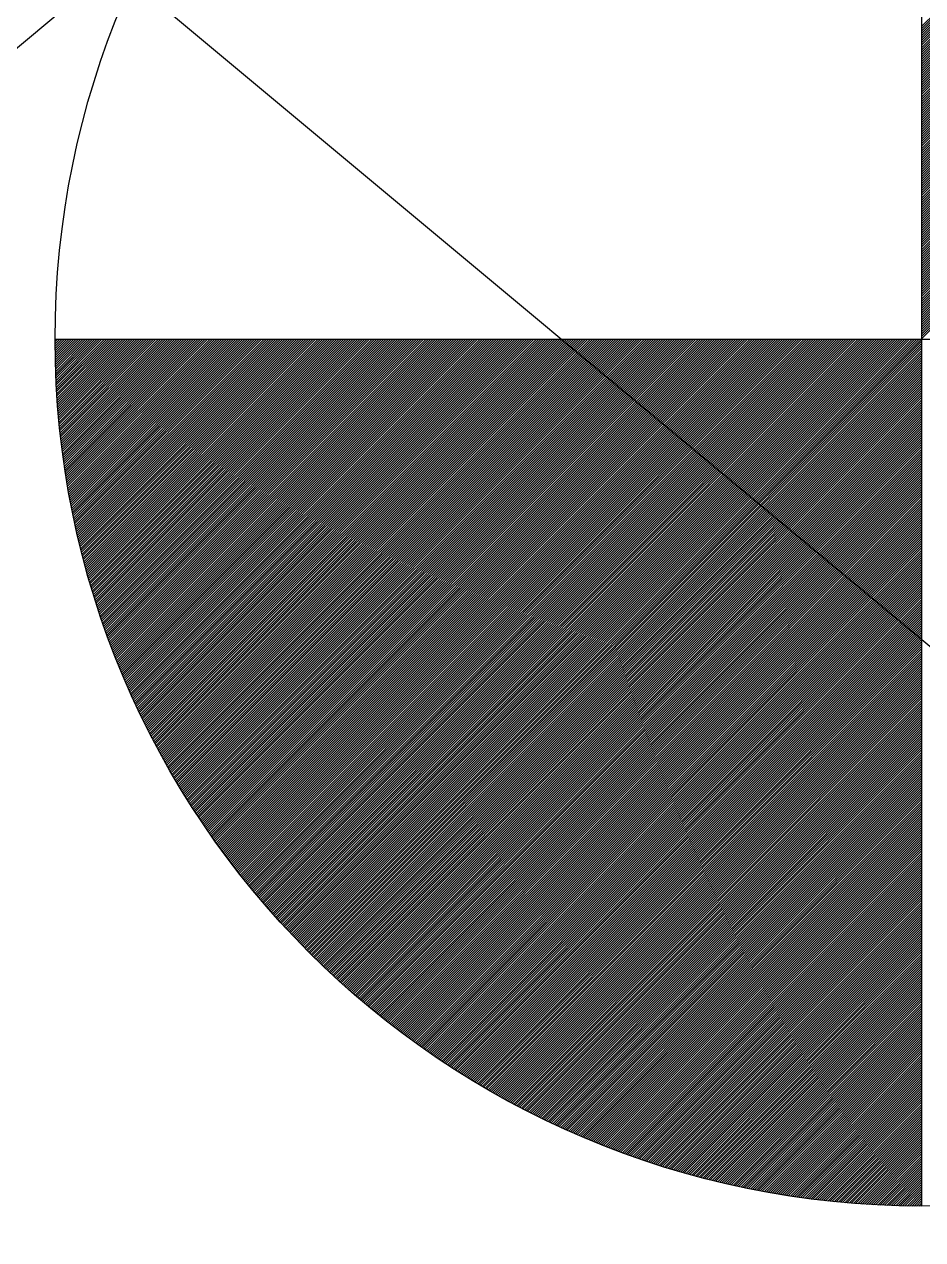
# Model space of a CAD drawing. Extents: x -22909.9 to -22897.8, y -4.7 to 4.1.
# Drawn here: x -22904.9031 to -22904.8557, y 0.5975 to 0.6615 of the extents above; entities that cross this region are included whole.
import ezdxf

# ---------------------------------------------------------------- set-up
doc = ezdxf.new("R2010")
doc.units = 0
doc.header["$LTSCALE"] = 0.5
doc.header["$MEASUREMENT"] = 0
doc.linetypes.add('DASHDOT', pattern=[1, 0.5, -0.25, 0, -0.25])
doc.layers.add('COW', color=2, linetype='CONTINUOUS')
doc.layers.add('DIB-018', color=6, linetype='CONTINUOUS')

msp = doc.modelspace()

# ---------------------------------------------------------------- linework, layer by layer
at = {"layer": 'COW', "color": 2}
for p, q in [((-22904.85578, 0.69057), (-22904.85578, 0.599226)), ((-22904.85578, 0.661369), (-22904.832788, 0.684361)), ((-22904.85578, 0.661245), (-22904.83271, 0.684315)), ((-22904.85578, 0.661121), (-22904.832632, 0.684269)), ((-22904.85578, 0.660997), (-22904.832554, 0.684223)), ((-22904.85578, 0.660874), (-22904.832476, 0.684177)), ((-22904.85578, 0.66075), (-22904.832399, 0.684131)), ((-22904.85578, 0.660626), (-22904.832321, 0.684085)), ((-22904.85578, 0.660503), (-22904.832244, 0.684038)), ((-22904.85578, 0.660379), (-22904.832167, 0.683992)), ((-22904.85578, 0.660255), (-22904.83209, 0.683945)), ((-22904.85578, 0.660131), (-22904.832013, 0.683898)), ((-22904.85578, 0.660008), (-22904.831936, 0.683852)), ((-22904.85578, 0.659884), (-22904.831859, 0.683804)), ((-22904.85578, 0.65976), (-22904.831783, 0.683757)), ((-22904.85578, 0.659636), (-22904.831706, 0.68371)), ((-22904.85578, 0.659513), (-22904.83163, 0.683663)), ((-22904.85578, 0.659389), (-22904.831554, 0.683615)), ((-22904.85578, 0.659265), (-22904.831478, 0.683567)), ((-22904.85578, 0.659141), (-22904.831402, 0.683519)), ((-22904.85578, 0.659018), (-22904.831326, 0.683472)), ((-22904.85578, 0.658894), (-22904.83125, 0.683423)), ((-22904.85578, 0.65877), (-22904.831175, 0.683375)), ((-22904.85578, 0.658646), (-22904.831099, 0.683327)), ((-22904.85578, 0.658523), (-22904.831024, 0.683278)), ((-22904.85578, 0.658399), (-22904.830949, 0.68323)), ((-22904.85578, 0.658275), (-22904.830874, 0.683181)), ((-22904.85578, 0.658151), (-22904.830799, 0.683132)), ((-22904.85578, 0.658028), (-22904.830724, 0.683083)), ((-22904.85578, 0.657904), (-22904.83065, 0.683034)), ((-22904.85578, 0.65778), (-22904.830575, 0.682985)), ((-22904.85578, 0.657656), (-22904.830501, 0.682936)), ((-22904.85578, 0.657533), (-22904.830426, 0.682886)), ((-22904.85578, 0.657409), (-22904.830352, 0.682837)), ((-22904.85578, 0.657285), (-22904.830278, 0.682787)), ((-22904.85578, 0.657161), (-22904.830204, 0.682737)), ((-22904.85578, 0.657038), (-22904.83013, 0.682687)), ((-22904.85578, 0.656914), (-22904.830057, 0.682637)), ((-22904.85578, 0.65679), (-22904.829983, 0.682587)), ((-22904.85578, 0.656666), (-22904.82991, 0.682536)), ((-22904.85578, 0.656543), (-22904.829837, 0.682486)), ((-22904.85578, 0.656419), (-22904.829763, 0.682435)), ((-22904.85578, 0.656295), (-22904.82969, 0.682385)), ((-22904.85578, 0.656171), (-22904.829618, 0.682334)), ((-22904.85578, 0.656048), (-22904.829545, 0.682283)), ((-22904.85578, 0.655924), (-22904.829472, 0.682232)), ((-22904.85578, 0.6558), (-22904.8294, 0.682181)), ((-22904.85578, 0.655677), (-22904.829327, 0.682129)), ((-22904.85578, 0.655553), (-22904.829255, 0.682078)), ((-22904.85578, 0.655429), (-22904.829183, 0.682026)), ((-22904.85578, 0.655305), (-22904.829111, 0.681975)), ((-22904.85578, 0.655182), (-22904.829039, 0.681923)), ((-22904.85578, 0.655058), (-22904.828967, 0.681871)), ((-22904.85578, 0.654934), (-22904.828895, 0.681819)), ((-22904.85578, 0.65481), (-22904.828824, 0.681766)), ((-22904.85578, 0.654687), (-22904.828752, 0.681714)), ((-22904.85578, 0.654563), (-22904.828681, 0.681662)), ((-22904.85578, 0.654439), (-22904.82861, 0.681609)), ((-22904.85578, 0.654315), (-22904.828539, 0.681556)), ((-22904.85578, 0.654192), (-22904.828468, 0.681504)), ((-22904.85578, 0.654068), (-22904.828397, 0.681451)), ((-22904.85578, 0.653944), (-22904.828326, 0.681398)), ((-22904.85578, 0.65382), (-22904.828256, 0.681344)), ((-22904.85578, 0.653697), (-22904.828185, 0.681291)), ((-22904.85578, 0.653573), (-22904.828115, 0.681238)), ((-22904.85578, 0.653449), (-22904.828045, 0.681184)), ((-22904.85578, 0.653325), (-22904.827975, 0.68113)), ((-22904.85578, 0.653202), (-22904.827905, 0.681077)), ((-22904.85578, 0.653078), (-22904.827835, 0.681023)), ((-22904.85578, 0.652954), (-22904.827765, 0.680969)), ((-22904.85578, 0.65283), (-22904.827696, 0.680915)), ((-22904.85578, 0.652707), (-22904.827626, 0.68086)), ((-22904.85578, 0.652583), (-22904.827557, 0.680806)), ((-22904.85578, 0.652459), (-22904.827488, 0.680751)), ((-22904.85578, 0.652335), (-22904.827419, 0.680697)), ((-22904.85578, 0.652212), (-22904.82735, 0.680642)), ((-22904.85578, 0.652088), (-22904.827281, 0.680587)), ((-22904.85578, 0.651964), (-22904.827212, 0.680532)), ((-22904.85578, 0.65184), (-22904.827143, 0.680477)), ((-22904.85578, 0.651717), (-22904.827075, 0.680422)), ((-22904.85578, 0.651593), (-22904.827007, 0.680366)), ((-22904.85578, 0.651469), (-22904.826938, 0.680311)), ((-22904.85578, 0.651345), (-22904.82687, 0.680255)), ((-22904.85578, 0.651222), (-22904.826802, 0.6802)), ((-22904.85578, 0.651098), (-22904.826734, 0.680144)), ((-22904.85578, 0.650974), (-22904.826666, 0.680088)), ((-22904.85578, 0.650851), (-22904.826599, 0.680032)), ((-22904.85578, 0.650727), (-22904.826531, 0.679975)), ((-22904.85578, 0.650603), (-22904.826464, 0.679919)), ((-22904.85578, 0.650479), (-22904.826397, 0.679863)), ((-22904.85578, 0.650356), (-22904.826329, 0.679806)), ((-22904.85578, 0.650232), (-22904.826262, 0.679749)), ((-22904.85578, 0.650108), (-22904.826195, 0.679693)), ((-22904.85578, 0.649984), (-22904.826129, 0.679636)), ((-22904.85578, 0.649861), (-22904.826062, 0.679579)), ((-22904.85578, 0.649737), (-22904.825995, 0.679522)), ((-22904.85578, 0.649613), (-22904.825929, 0.679464)), ((-22904.85578, 0.649489), (-22904.825862, 0.679407)), ((-22904.85578, 0.649366), (-22904.825796, 0.679349)), ((-22904.85578, 0.649242), (-22904.82573, 0.679292)), ((-22904.85578, 0.649118), (-22904.825664, 0.679234)), ((-22904.85578, 0.648994), (-22904.825598, 0.679176)), ((-22904.85578, 0.648871), (-22904.825533, 0.679118)), ((-22904.85578, 0.648747), (-22904.825467, 0.67906)), ((-22904.85578, 0.648623), (-22904.825401, 0.679002)), ((-22904.85578, 0.648499), (-22904.825336, 0.678943)), ((-22904.85578, 0.648376), (-22904.825271, 0.678885)), ((-22904.85578, 0.648252), (-22904.825206, 0.678826)), ((-22904.85578, 0.648128), (-22904.825141, 0.678768)), ((-22904.85578, 0.648004), (-22904.825076, 0.678709)), ((-22904.85578, 0.647881), (-22904.825011, 0.67865)), ((-22904.85578, 0.647757), (-22904.824946, 0.678591)), ((-22904.85578, 0.647633), (-22904.824882, 0.678531)), ((-22904.85578, 0.647509), (-22904.824817, 0.678472)), ((-22904.85578, 0.647386), (-22904.824753, 0.678413)), ((-22904.85578, 0.647262), (-22904.824689, 0.678353)), ((-22904.85578, 0.647138), (-22904.824625, 0.678294)), ((-22904.85578, 0.647014), (-22904.824561, 0.678234)), ((-22904.85578, 0.646891), (-22904.824497, 0.678174)), ((-22904.85578, 0.646767), (-22904.824433, 0.678114)), ((-22904.85578, 0.646643), (-22904.824369, 0.678054)), ((-22904.85578, 0.646519), (-22904.824306, 0.677993)), ((-22904.85578, 0.646396), (-22904.824243, 0.677933)), ((-22904.85578, 0.646272), (-22904.824179, 0.677873)), ((-22904.85578, 0.646148), (-22904.824116, 0.677812)), ((-22904.85578, 0.646025), (-22904.824053, 0.677751)), ((-22904.85578, 0.645901), (-22904.82399, 0.67769)), ((-22904.85578, 0.645777), (-22904.823928, 0.677629)), ((-22904.85578, 0.645653), (-22904.823865, 0.677568)), ((-22904.85578, 0.64553), (-22904.823802, 0.677507)), ((-22904.85578, 0.645406), (-22904.82374, 0.677446)), ((-22904.85578, 0.645282), (-22904.823678, 0.677384)), ((-22904.85578, 0.645158), (-22904.823615, 0.677323)), ((-22904.85578, 0.645035), (-22904.823553, 0.677261)), ((-22904.85578, 0.644911), (-22904.823491, 0.677199)), ((-22904.901452, 0.644898), (-22904.810108, 0.644898)), ((-22904.901452, 0.644777), (-22904.901331, 0.644898)), ((-22904.901451, 0.644653), (-22904.901207, 0.644898)), ((-22904.901451, 0.64453), (-22904.901083, 0.644898)), ((-22904.901449, 0.644408), (-22904.90096, 0.644898)), ((-22904.901448, 0.644286), (-22904.900836, 0.644898)), ((-22904.901446, 0.644164), (-22904.900712, 0.644898)), ((-22904.901444, 0.644042), (-22904.900588, 0.644898)), ((-22904.901442, 0.643921), (-22904.900465, 0.644898)), ((-22904.901439, 0.6438), (-22904.900341, 0.644898)), ((-22904.901436, 0.643679), (-22904.900217, 0.644898)), ((-22904.901432, 0.643559), (-22904.900093, 0.644898)), ((-22904.901429, 0.643439), (-22904.89997, 0.644898)), ((-22904.901425, 0.643319), (-22904.899846, 0.644898)), ((-22904.90142, 0.643199), (-22904.899722, 0.644898)), ((-22904.901416, 0.64308), (-22904.899598, 0.644898)), ((-22904.901411, 0.642961), (-22904.899475, 0.644898)), ((-22904.901406, 0.642843), (-22904.899351, 0.644898)), ((-22904.9014, 0.642724), (-22904.899227, 0.644898)), ((-22904.901395, 0.642607), (-22904.899103, 0.644898)), ((-22904.901388, 0.642489), (-22904.89898, 0.644898)), ((-22904.901382, 0.642371), (-22904.898856, 0.644898)), ((-22904.901375, 0.642254), (-22904.898732, 0.644898)), ((-22904.901369, 0.642138), (-22904.898608, 0.644898)), ((-22904.901361, 0.642021), (-22904.898485, 0.644898)), ((-22904.901354, 0.641905), (-22904.898361, 0.644898)), ((-22904.901346, 0.641789), (-22904.898237, 0.644898)), ((-22904.901338, 0.641673), (-22904.898113, 0.644898)), ((-22904.90133, 0.641558), (-22904.89799, 0.644898)), ((-22904.901321, 0.641442), (-22904.897866, 0.644898)), ((-22904.901312, 0.641328), (-22904.897742, 0.644898)), ((-22904.901303, 0.641213), (-22904.897618, 0.644898)), ((-22904.901294, 0.641099), (-22904.897495, 0.644898)), ((-22904.901284, 0.640985), (-22904.897371, 0.644898)), ((-22904.901274, 0.640871), (-22904.897247, 0.644898)), ((-22904.901264, 0.640757), (-22904.897124, 0.644898)), ((-22904.901254, 0.640644), (-22904.897, 0.644898)), ((-22904.901243, 0.640531), (-22904.896876, 0.644898)), ((-22904.901232, 0.640418), (-22904.896752, 0.644898)), ((-22904.901221, 0.640306), (-22904.896629, 0.644898)), ((-22904.901209, 0.640193), (-22904.896505, 0.644898)), ((-22904.901197, 0.640081), (-22904.896381, 0.644898)), ((-22904.901185, 0.63997), (-22904.896257, 0.644898)), ((-22904.901173, 0.639858), (-22904.896134, 0.644898)), ((-22904.901161, 0.639747), (-22904.89601, 0.644898)), ((-22904.901148, 0.639636), (-22904.895886, 0.644898)), ((-22904.901135, 0.639525), (-22904.895762, 0.644898)), ((-22904.901122, 0.639415), (-22904.895639, 0.644898)), ((-22904.901108, 0.639304), (-22904.895515, 0.644898)), ((-22904.901095, 0.639194), (-22904.895391, 0.644898)), ((-22904.901081, 0.639084), (-22904.895267, 0.644898)), ((-22904.901066, 0.638975), (-22904.895144, 0.644898)), ((-22904.901052, 0.638866), (-22904.89502, 0.644898)), ((-22904.901037, 0.638756), (-22904.894896, 0.644898)), ((-22904.901022, 0.638648), (-22904.894772, 0.644898)), ((-22904.901007, 0.638539), (-22904.894649, 0.644898)), ((-22904.900992, 0.638431), (-22904.894525, 0.644898)), ((-22904.900976, 0.638323), (-22904.894401, 0.644898)), ((-22904.90096, 0.638215), (-22904.894277, 0.644898)), ((-22904.900944, 0.638107), (-22904.894154, 0.644898)), ((-22904.900928, 0.637999), (-22904.89403, 0.644898)), ((-22904.900912, 0.637892), (-22904.893906, 0.644898)), ((-22904.900895, 0.637785), (-22904.893782, 0.644898)), ((-22904.900878, 0.637678), (-22904.893659, 0.644898)), ((-22904.900861, 0.637572), (-22904.893535, 0.644898)), ((-22904.900843, 0.637466), (-22904.893411, 0.644898)), ((-22904.900826, 0.637359), (-22904.893287, 0.644898)), ((-22904.900808, 0.637254), (-22904.893164, 0.644898)), ((-22904.90079, 0.637148), (-22904.89304, 0.644898)), ((-22904.900771, 0.637042), (-22904.892916, 0.644898)), ((-22904.900753, 0.636937), (-22904.892792, 0.644898)), ((-22904.900734, 0.636832), (-22904.892669, 0.644898)), ((-22904.900715, 0.636727), (-22904.892545, 0.644898)), ((-22904.900696, 0.636623), (-22904.892421, 0.644898)), ((-22904.900677, 0.636518), (-22904.892298, 0.644898)), ((-22904.900657, 0.636414), (-22904.892174, 0.644898)), ((-22904.900637, 0.63631), (-22904.89205, 0.644898)), ((-22904.900617, 0.636206), (-22904.891926, 0.644898)), ((-22904.900597, 0.636103), (-22904.891803, 0.644898)), ((-22904.900577, 0.636), (-22904.891679, 0.644898)), ((-22904.900556, 0.635896), (-22904.891555, 0.644898)), ((-22904.900535, 0.635793), (-22904.891431, 0.644898)), ((-22904.900514, 0.635691), (-22904.891308, 0.644898)), ((-22904.900493, 0.635588), (-22904.891184, 0.644898)), ((-22904.900472, 0.635486), (-22904.89106, 0.644898)), ((-22904.90045, 0.635384), (-22904.890936, 0.644898)), ((-22904.900428, 0.635282), (-22904.890813, 0.644898)), ((-22904.900406, 0.63518), (-22904.890689, 0.644898)), ((-22904.900384, 0.635079), (-22904.890565, 0.644898)), ((-22904.900362, 0.634977), (-22904.890441, 0.644898)), ((-22904.900339, 0.634876), (-22904.890318, 0.644898)), ((-22904.900316, 0.634775), (-22904.890194, 0.644898)), ((-22904.900293, 0.634675), (-22904.89007, 0.644898)), ((-22904.90027, 0.634574), (-22904.889946, 0.644898)), ((-22904.900247, 0.634474), (-22904.889823, 0.644898)), ((-22904.900223, 0.634374), (-22904.889699, 0.644898)), ((-22904.900199, 0.634274), (-22904.889575, 0.644898)), ((-22904.900175, 0.634174), (-22904.889451, 0.644898)), ((-22904.900151, 0.634074), (-22904.889328, 0.644898)), ((-22904.900127, 0.633975), (-22904.889204, 0.644898)), ((-22904.900102, 0.633876), (-22904.88908, 0.644898)), ((-22904.900077, 0.633777), (-22904.888956, 0.644898)), ((-22904.900052, 0.633678), (-22904.888833, 0.644898)), ((-22904.900027, 0.633579), (-22904.888709, 0.644898)), ((-22904.900002, 0.633481), (-22904.888585, 0.644898)), ((-22904.899977, 0.633383), (-22904.888461, 0.644898)), ((-22904.899951, 0.633284), (-22904.888338, 0.644898)), ((-22904.899925, 0.633187), (-22904.888214, 0.644898)), ((-22904.899899, 0.633089), (-22904.88809, 0.644898)), ((-22904.899873, 0.632991), (-22904.887966, 0.644898)), ((-22904.899846, 0.632894), (-22904.887843, 0.644898)), ((-22904.89982, 0.632797), (-22904.887719, 0.644898)), ((-22904.899793, 0.6327), (-22904.887595, 0.644898)), ((-22904.899766, 0.632603), (-22904.887471, 0.644898)), ((-22904.899739, 0.632506), (-22904.887348, 0.644898)), ((-22904.899712, 0.63241), (-22904.887224, 0.644898)), ((-22904.899684, 0.632314), (-22904.8871, 0.644898)), ((-22904.899657, 0.632218), (-22904.886977, 0.644898)), ((-22904.899629, 0.632122), (-22904.886853, 0.644898)), ((-22904.899601, 0.632026), (-22904.886729, 0.644898)), ((-22904.899573, 0.63193), (-22904.886605, 0.644898)), ((-22904.899544, 0.631835), (-22904.886482, 0.644898)), ((-22904.899516, 0.63174), (-22904.886358, 0.644898)), ((-22904.899487, 0.631645), (-22904.886234, 0.644898)), ((-22904.899458, 0.63155), (-22904.88611, 0.644898)), ((-22904.899429, 0.631455), (-22904.885987, 0.644898)), ((-22904.8994, 0.631361), (-22904.885863, 0.644898)), ((-22904.89937, 0.631266), (-22904.885739, 0.644898)), ((-22904.899341, 0.631172), (-22904.885615, 0.644898)), ((-22904.899311, 0.631078), (-22904.885492, 0.644898)), ((-22904.899281, 0.630984), (-22904.885368, 0.644898)), ((-22904.899251, 0.630891), (-22904.885244, 0.644898)), ((-22904.899221, 0.630797), (-22904.88512, 0.644898)), ((-22904.89919, 0.630704), (-22904.884997, 0.644898)), ((-22904.89916, 0.630611), (-22904.884873, 0.644898)), ((-22904.899129, 0.630518), (-22904.884749, 0.644898)), ((-22904.899098, 0.630425), (-22904.884625, 0.644898)), ((-22904.899067, 0.630332), (-22904.884502, 0.644898)), ((-22904.899036, 0.63024), (-22904.884378, 0.644898)), ((-22904.899005, 0.630147), (-22904.884254, 0.644898)), ((-22904.898973, 0.630055), (-22904.88413, 0.644898)), ((-22904.898941, 0.629963), (-22904.884007, 0.644898)), ((-22904.898909, 0.629871), (-22904.883883, 0.644898)), ((-22904.898877, 0.62978), (-22904.883759, 0.644898)), ((-22904.898845, 0.629688), (-22904.883635, 0.644898)), ((-22904.898813, 0.629597), (-22904.883512, 0.644898)), ((-22904.89878, 0.629505), (-22904.883388, 0.644898)), ((-22904.898747, 0.629414), (-22904.883264, 0.644898)), ((-22904.898715, 0.629323), (-22904.88314, 0.644898)), ((-22904.898682, 0.629233), (-22904.883017, 0.644898)), ((-22904.898648, 0.629142), (-22904.882893, 0.644898)), ((-22904.898615, 0.629052), (-22904.882769, 0.644898)), ((-22904.898582, 0.628962), (-22904.882645, 0.644898)), ((-22904.898548, 0.628871), (-22904.882522, 0.644898)), ((-22904.898514, 0.628782), (-22904.882398, 0.644898)), ((-22904.89848, 0.628692), (-22904.882274, 0.644898)), ((-22904.898446, 0.628602), (-22904.882151, 0.644898)), ((-22904.898412, 0.628513), (-22904.882027, 0.644898)), ((-22904.898377, 0.628423), (-22904.881903, 0.644898)), ((-22904.898343, 0.628334), (-22904.881779, 0.644898)), ((-22904.898308, 0.628245), (-22904.881656, 0.644898)), ((-22904.898273, 0.628156), (-22904.881532, 0.644898)), ((-22904.898238, 0.628068), (-22904.881408, 0.644898)), ((-22904.898203, 0.627979), (-22904.881284, 0.644898)), ((-22904.898168, 0.627891), (-22904.881161, 0.644898)), ((-22904.898132, 0.627802), (-22904.881037, 0.644898)), ((-22904.898096, 0.627714), (-22904.880913, 0.644898)), ((-22904.898061, 0.627626), (-22904.880789, 0.644898)), ((-22904.898025, 0.627539), (-22904.880666, 0.644898)), ((-22904.897988, 0.627451), (-22904.880542, 0.644898)), ((-22904.897952, 0.627364), (-22904.880418, 0.644898)), ((-22904.897916, 0.627276), (-22904.880294, 0.644898)), ((-22904.897879, 0.627189), (-22904.880171, 0.644898)), ((-22904.897842, 0.627102), (-22904.880047, 0.644898)), ((-22904.897806, 0.627015), (-22904.879923, 0.644898)), ((-22904.897769, 0.626928), (-22904.879799, 0.644898)), ((-22904.897731, 0.626842), (-22904.879676, 0.644898)), ((-22904.897694, 0.626755), (-22904.879552, 0.644898)), ((-22904.897657, 0.626669), (-22904.879428, 0.644898)), ((-22904.897619, 0.626583), (-22904.879304, 0.644898)), ((-22904.897581, 0.626497), (-22904.879181, 0.644898)), ((-22904.897543, 0.626411), (-22904.879057, 0.644898)), ((-22904.897505, 0.626325), (-22904.878933, 0.644898)), ((-22904.897467, 0.62624), (-22904.878809, 0.644898)), ((-22904.897429, 0.626154), (-22904.878686, 0.644898)), ((-22904.89739, 0.626069), (-22904.878562, 0.644898)), ((-22904.897352, 0.625984), (-22904.878438, 0.644898)), ((-22904.897313, 0.625899), (-22904.878314, 0.644898)), ((-22904.897274, 0.625814), (-22904.878191, 0.644898)), ((-22904.897235, 0.62573), (-22904.878067, 0.644898)), ((-22904.897196, 0.625645), (-22904.877943, 0.644898)), ((-22904.897157, 0.625561), (-22904.877819, 0.644898)), ((-22904.897117, 0.625476), (-22904.877696, 0.644898)), ((-22904.897077, 0.625392), (-22904.877572, 0.644898)), ((-22904.897038, 0.625308), (-22904.877448, 0.644898)), ((-22904.896998, 0.625224), (-22904.877325, 0.644898)), ((-22904.896958, 0.625141), (-22904.877201, 0.644898)), ((-22904.896917, 0.625057), (-22904.877077, 0.644898)), ((-22904.896877, 0.624974), (-22904.876953, 0.644898)), ((-22904.896837, 0.624891), (-22904.87683, 0.644898)), ((-22904.896796, 0.624807), (-22904.876706, 0.644898)), ((-22904.896755, 0.624724), (-22904.876582, 0.644898)), ((-22904.896714, 0.624642), (-22904.876458, 0.644898)), ((-22904.896673, 0.624559), (-22904.876335, 0.644898)), ((-22904.896632, 0.624476), (-22904.876211, 0.644898)), ((-22904.896591, 0.624394), (-22904.876087, 0.644898)), ((-22904.896549, 0.624312), (-22904.875963, 0.644898)), ((-22904.896508, 0.624229), (-22904.87584, 0.644898)), ((-22904.896466, 0.624147), (-22904.875716, 0.644898)), ((-22904.896424, 0.624065), (-22904.875592, 0.644898)), ((-22904.896382, 0.623984), (-22904.875468, 0.644898)), ((-22904.89634, 0.623902), (-22904.875345, 0.644898)), ((-22904.896298, 0.623821), (-22904.875221, 0.644898)), ((-22904.896255, 0.623739), (-22904.875097, 0.644898)), ((-22904.896213, 0.623658), (-22904.874973, 0.644898)), ((-22904.89617, 0.623577), (-22904.87485, 0.644898)), ((-22904.896127, 0.623496), (-22904.874726, 0.644898)), ((-22904.896084, 0.623415), (-22904.874602, 0.644898)), ((-22904.896041, 0.623335), (-22904.874478, 0.644898)), ((-22904.895998, 0.623254), (-22904.874355, 0.644898)), ((-22904.895955, 0.623174), (-22904.874231, 0.644898)), ((-22904.895911, 0.623094), (-22904.874107, 0.644898)), ((-22904.895868, 0.623013), (-22904.873983, 0.644898)), ((-22904.895824, 0.622933), (-22904.87386, 0.644898)), ((-22904.89578, 0.622854), (-22904.873736, 0.644898)), ((-22904.895736, 0.622774), (-22904.873612, 0.644898)), ((-22904.895692, 0.622694), (-22904.873488, 0.644898)), ((-22904.895647, 0.622615), (-22904.873365, 0.644898)), ((-22904.895603, 0.622536), (-22904.873241, 0.644898)), ((-22904.895558, 0.622456), (-22904.873117, 0.644898)), ((-22904.895514, 0.622377), (-22904.872993, 0.644898)), ((-22904.895469, 0.622298), (-22904.87287, 0.644898)), ((-22904.895424, 0.62222), (-22904.872746, 0.644898)), ((-22904.895379, 0.622141), (-22904.872622, 0.644898)), ((-22904.895334, 0.622062), (-22904.872499, 0.644898)), ((-22904.895288, 0.621984), (-22904.872375, 0.644898)), ((-22904.895243, 0.621906), (-22904.872251, 0.644898)), ((-22904.895197, 0.621828), (-22904.872127, 0.644898)), ((-22904.895151, 0.62175), (-22904.872004, 0.644898)), ((-22904.895106, 0.621672), (-22904.87188, 0.644898)), ((-22904.89506, 0.621594), (-22904.871756, 0.644898)), ((-22904.895013, 0.621517), (-22904.871632, 0.644898)), ((-22904.894967, 0.621439), (-22904.871509, 0.644898)), ((-22904.894921, 0.621362), (-22904.871385, 0.644898)), ((-22904.894874, 0.621285), (-22904.871261, 0.644898)), ((-22904.894828, 0.621207), (-22904.871137, 0.644898)), ((-22904.894781, 0.62113), (-22904.871014, 0.644898)), ((-22904.894734, 0.621054), (-22904.87089, 0.644898)), ((-22904.894687, 0.620977), (-22904.870766, 0.644898)), ((-22904.89464, 0.6209), (-22904.870642, 0.644898)), ((-22904.894592, 0.620824), (-22904.870519, 0.644898)), ((-22904.894545, 0.620748), (-22904.870395, 0.644898)), ((-22904.894497, 0.620671), (-22904.870271, 0.644898)), ((-22904.89445, 0.620595), (-22904.870147, 0.644898)), ((-22904.894402, 0.620519), (-22904.870024, 0.644898)), ((-22904.894354, 0.620444), (-22904.8699, 0.644898)), ((-22904.894306, 0.620368), (-22904.869776, 0.644898)), ((-22904.894258, 0.620292), (-22904.869652, 0.644898)), ((-22904.894209, 0.620217), (-22904.869529, 0.644898)), ((-22904.894161, 0.620142), (-22904.869405, 0.644898)), ((-22904.894112, 0.620067), (-22904.869281, 0.644898)), ((-22904.894063, 0.619992), (-22904.869157, 0.644898)), ((-22904.894015, 0.619917), (-22904.869034, 0.644898)), ((-22904.893966, 0.619842), (-22904.86891, 0.644898)), ((-22904.893917, 0.619767), (-22904.868786, 0.644898)), ((-22904.893867, 0.619693), (-22904.868662, 0.644898)), ((-22904.893818, 0.619618), (-22904.868539, 0.644898)), ((-22904.893769, 0.619544), (-22904.868415, 0.644898)), ((-22904.893719, 0.61947), (-22904.868291, 0.644898)), ((-22904.893669, 0.619396), (-22904.868167, 0.644898)), ((-22904.893619, 0.619322), (-22904.868044, 0.644898)), ((-22904.893569, 0.619248), (-22904.86792, 0.644898)), ((-22904.893519, 0.619175), (-22904.867796, 0.644898)), ((-22904.893469, 0.619101), (-22904.867673, 0.644898)), ((-22904.893419, 0.619028), (-22904.867549, 0.644898)), ((-22904.893368, 0.618954), (-22904.867425, 0.644898)), ((-22904.893318, 0.618881), (-22904.867301, 0.644898)), ((-22904.893267, 0.618808), (-22904.867178, 0.644898)), ((-22904.893216, 0.618735), (-22904.867054, 0.644898)), ((-22904.893165, 0.618662), (-22904.86693, 0.644898)), ((-22904.893114, 0.61859), (-22904.866806, 0.644898)), ((-22904.893063, 0.618517), (-22904.866683, 0.644898)), ((-22904.893012, 0.618445), (-22904.866559, 0.644898)), ((-22904.89296, 0.618373), (-22904.866435, 0.644898)), ((-22904.892909, 0.6183), (-22904.866311, 0.644898)), ((-22904.892857, 0.618228), (-22904.866188, 0.644898)), ((-22904.892805, 0.618157), (-22904.866064, 0.644898)), ((-22904.892753, 0.618085), (-22904.86594, 0.644898)), ((-22904.892701, 0.618013), (-22904.865816, 0.644898)), ((-22904.892649, 0.617942), (-22904.865693, 0.644898)), ((-22904.892596, 0.61787), (-22904.865569, 0.644898)), ((-22904.892544, 0.617799), (-22904.865445, 0.644898)), ((-22904.892491, 0.617728), (-22904.865321, 0.644898)), ((-22904.892439, 0.617657), (-22904.865198, 0.644898)), ((-22904.892386, 0.617586), (-22904.865074, 0.644898)), ((-22904.892333, 0.617515), (-22904.86495, 0.644898)), ((-22904.89228, 0.617444), (-22904.864826, 0.644898)), ((-22904.892227, 0.617374), (-22904.864703, 0.644898)), ((-22904.892173, 0.617303), (-22904.864579, 0.644898)), ((-22904.89212, 0.617233), (-22904.864455, 0.644898)), ((-22904.892066, 0.617163), (-22904.864331, 0.644898)), ((-22904.892013, 0.617093), (-22904.864208, 0.644898)), ((-22904.891959, 0.617023), (-22904.864084, 0.644898)), ((-22904.891905, 0.616953), (-22904.86396, 0.644898)), ((-22904.891851, 0.616883), (-22904.863836, 0.644898)), ((-22904.891797, 0.616813), (-22904.863713, 0.644898)), ((-22904.891743, 0.616744), (-22904.863589, 0.644898)), ((-22904.891688, 0.616675), (-22904.863465, 0.644898)), ((-22904.891634, 0.616605), (-22904.863341, 0.644898)), ((-22904.891579, 0.616536), (-22904.863218, 0.644898)), ((-22904.891524, 0.616467), (-22904.863094, 0.644898)), ((-22904.891469, 0.616398), (-22904.86297, 0.644898)), ((-22904.891414, 0.61633), (-22904.862847, 0.644898)), ((-22904.891359, 0.616261), (-22904.862723, 0.644898)), ((-22904.891304, 0.616193), (-22904.862599, 0.644898)), ((-22904.891249, 0.616124), (-22904.862475, 0.644898)), ((-22904.891193, 0.616056), (-22904.862352, 0.644898)), ((-22904.891138, 0.615988), (-22904.862228, 0.644898)), ((-22904.891082, 0.61592), (-22904.862104, 0.644898)), ((-22904.891026, 0.615852), (-22904.86198, 0.644898)), ((-22904.89097, 0.615784), (-22904.861857, 0.644898)), ((-22904.890914, 0.615716), (-22904.861733, 0.644898)), ((-22904.890858, 0.615649), (-22904.861609, 0.644898)), ((-22904.890801, 0.615582), (-22904.861485, 0.644898)), ((-22904.890745, 0.615514), (-22904.861362, 0.644898)), ((-22904.890688, 0.615447), (-22904.861238, 0.644898)), ((-22904.890632, 0.61538), (-22904.861114, 0.644898)), ((-22904.890575, 0.615313), (-22904.86099, 0.644898)), ((-22904.890518, 0.615246), (-22904.860867, 0.644898)), ((-22904.890461, 0.61518), (-22904.860743, 0.644898)), ((-22904.890404, 0.615113), (-22904.860619, 0.644898)), ((-22904.890347, 0.615046), (-22904.860495, 0.644898)), ((-22904.890289, 0.61498), (-22904.860372, 0.644898)), ((-22904.890232, 0.614914), (-22904.860248, 0.644898)), ((-22904.890174, 0.614848), (-22904.860124, 0.644898)), ((-22904.890116, 0.614782), (-22904.86, 0.644898)), ((-22904.890058, 0.614716), (-22904.859877, 0.644898)), ((-22904.89, 0.61465), (-22904.859753, 0.644898)), ((-22904.889942, 0.614585), (-22904.859629, 0.644898)), ((-22904.889884, 0.614519), (-22904.859505, 0.644898)), ((-22904.889826, 0.614454), (-22904.859382, 0.644898)), ((-22904.889767, 0.614388), (-22904.859258, 0.644898)), ((-22904.889709, 0.614323), (-22904.859134, 0.644898)), ((-22904.88965, 0.614258), (-22904.85901, 0.644898)), ((-22904.889591, 0.614193), (-22904.858887, 0.644898)), ((-22904.889532, 0.614129), (-22904.858763, 0.644898)), ((-22904.889473, 0.614064), (-22904.858639, 0.644898)), ((-22904.889414, 0.613999), (-22904.858515, 0.644898)), ((-22904.889354, 0.613935), (-22904.858392, 0.644898)), ((-22904.889295, 0.613871), (-22904.858268, 0.644898)), ((-22904.889236, 0.613806), (-22904.858144, 0.644898)), ((-22904.889176, 0.613742), (-22904.85802, 0.644898)), ((-22904.889116, 0.613678), (-22904.857897, 0.644898)), ((-22904.889056, 0.613615), (-22904.857773, 0.644898)), ((-22904.888996, 0.613551), (-22904.857649, 0.644898)), ((-22904.888936, 0.613487), (-22904.857526, 0.644898)), ((-22904.888876, 0.613424), (-22904.857402, 0.644898)), ((-22904.888815, 0.61336), (-22904.857278, 0.644898)), ((-22904.888755, 0.613297), (-22904.857154, 0.644898)), ((-22904.888694, 0.613234), (-22904.857031, 0.644898)), ((-22904.888634, 0.613171), (-22904.856907, 0.644898)), ((-22904.888573, 0.613108), (-22904.856783, 0.644898)), ((-22904.888512, 0.613045), (-22904.856659, 0.644898)), ((-22904.888451, 0.612983), (-22904.856536, 0.644898)), ((-22904.888389, 0.61292), (-22904.856412, 0.644898)), ((-22904.888328, 0.612858), (-22904.856288, 0.644898)), ((-22904.888267, 0.612795), (-22904.856164, 0.644898)), ((-22904.888205, 0.612733), (-22904.856041, 0.644898)), ((-22904.888143, 0.612671), (-22904.855917, 0.644898)), ((-22904.888082, 0.612609), (-22904.855793, 0.644898)), ((-22904.88802, 0.612547), (-22904.85578, 0.644787)), ((-22904.887958, 0.612486), (-22904.85578, 0.644663)), ((-22904.887895, 0.612424), (-22904.85578, 0.64454)), ((-22904.887833, 0.612363), (-22904.85578, 0.644416)), ((-22904.887771, 0.612301), (-22904.85578, 0.644292)), ((-22904.887708, 0.61224), (-22904.85578, 0.644168)), ((-22904.887646, 0.612179), (-22904.85578, 0.644045)), ((-22904.887583, 0.612118), (-22904.85578, 0.643921)), ((-22904.88752, 0.612057), (-22904.85578, 0.643797)), ((-22904.887457, 0.611996), (-22904.85578, 0.643673)), ((-22904.887394, 0.611936), (-22904.85578, 0.64355)), ((-22904.887331, 0.611875), (-22904.85578, 0.643426)), ((-22904.887267, 0.611815), (-22904.85578, 0.643302)), ((-22904.887204, 0.611754), (-22904.85578, 0.643178)), ((-22904.88714, 0.611694), (-22904.85578, 0.643055)), ((-22904.887077, 0.611634), (-22904.85578, 0.642931)), ((-22904.887013, 0.611574), (-22904.85578, 0.642807)), ((-22904.886949, 0.611514), (-22904.85578, 0.642683)), ((-22904.886885, 0.611455), (-22904.85578, 0.64256)), ((-22904.886821, 0.611395), (-22904.85578, 0.642436)), ((-22904.886756, 0.611336), (-22904.85578, 0.642312)), ((-22904.886692, 0.611276), (-22904.85578, 0.642188)), ((-22904.886627, 0.611217), (-22904.85578, 0.642065)), ((-22904.886563, 0.611158), (-22904.85578, 0.641941)), ((-22904.886498, 0.611099), (-22904.85578, 0.641817)), ((-22904.886433, 0.61104), (-22904.85578, 0.641693)), ((-22904.886368, 0.610982), (-22904.85578, 0.64157)), ((-22904.886303, 0.610923), (-22904.85578, 0.641446)), ((-22904.886238, 0.610864), (-22904.85578, 0.641322)), ((-22904.886172, 0.610806), (-22904.85578, 0.641199)), ((-22904.886107, 0.610748), (-22904.85578, 0.641075)), ((-22904.886041, 0.61069), (-22904.85578, 0.640951)), ((-22904.885976, 0.610632), (-22904.85578, 0.640827)), ((-22904.88591, 0.610574), (-22904.85578, 0.640704)), ((-22904.885844, 0.610516), (-22904.85578, 0.64058)), ((-22904.885778, 0.610458), (-22904.85578, 0.640456)), ((-22904.885712, 0.610401), (-22904.85578, 0.640332)), ((-22904.885645, 0.610343), (-22904.85578, 0.640209)), ((-22904.885579, 0.610286), (-22904.85578, 0.640085)), ((-22904.885512, 0.610229), (-22904.85578, 0.639961)), ((-22904.885446, 0.610172), (-22904.85578, 0.639837)), ((-22904.885379, 0.610115), (-22904.85578, 0.639714)), ((-22904.885312, 0.610058), (-22904.85578, 0.63959)), ((-22904.885245, 0.610001), (-22904.85578, 0.639466)), ((-22904.885178, 0.609945), (-22904.85578, 0.639342)), ((-22904.88511, 0.609888), (-22904.85578, 0.639219)), ((-22904.885043, 0.609832), (-22904.85578, 0.639095)), ((-22904.884975, 0.609776), (-22904.85578, 0.638971)), ((-22904.884908, 0.609719), (-22904.85578, 0.638847)), ((-22904.88484, 0.609663), (-22904.85578, 0.638724)), ((-22904.884772, 0.609608), (-22904.85578, 0.6386)), ((-22904.884704, 0.609552), (-22904.85578, 0.638476)), ((-22904.884636, 0.609496), (-22904.85578, 0.638352)), ((-22904.884568, 0.609441), (-22904.85578, 0.638229)), ((-22904.8845, 0.609385), (-22904.85578, 0.638105)), ((-22904.884431, 0.60933), (-22904.85578, 0.637981)), ((-22904.884362, 0.609275), (-22904.85578, 0.637857)), ((-22904.884294, 0.60922), (-22904.85578, 0.637734)), ((-22904.884225, 0.609165), (-22904.85578, 0.63761)), ((-22904.884156, 0.60911), (-22904.85578, 0.637486)), ((-22904.884087, 0.609056), (-22904.85578, 0.637362)), ((-22904.884018, 0.609001), (-22904.85578, 0.637239)), ((-22904.883948, 0.608947), (-22904.85578, 0.637115)), ((-22904.883879, 0.608892), (-22904.85578, 0.636991)), ((-22904.883809, 0.608838), (-22904.85578, 0.636867)), ((-22904.88374, 0.608784), (-22904.85578, 0.636744)), ((-22904.88367, 0.60873), (-22904.85578, 0.63662)), ((-22904.8836, 0.608676), (-22904.85578, 0.636496)), ((-22904.88353, 0.608623), (-22904.85578, 0.636373)), ((-22904.88346, 0.608569), (-22904.85578, 0.636249)), ((-22904.883389, 0.608516), (-22904.85578, 0.636125)), ((-22904.883319, 0.608462), (-22904.85578, 0.636001)), ((-22904.883248, 0.608409), (-22904.85578, 0.635878)), ((-22904.883178, 0.608356), (-22904.85578, 0.635754)), ((-22904.883107, 0.608303), (-22904.85578, 0.63563)), ((-22904.883036, 0.60825), (-22904.85578, 0.635506)), ((-22904.882965, 0.608197), (-22904.85578, 0.635383)), ((-22904.882894, 0.608145), (-22904.85578, 0.635259)), ((-22904.882823, 0.608092), (-22904.85578, 0.635135)), ((-22904.882751, 0.60804), (-22904.85578, 0.635011)), ((-22904.88268, 0.607988), (-22904.85578, 0.634888)), ((-22904.882608, 0.607936), (-22904.85578, 0.634764)), ((-22904.882536, 0.607884), (-22904.85578, 0.63464)), ((-22904.882464, 0.607832), (-22904.85578, 0.634516)), ((-22904.882392, 0.60778), (-22904.85578, 0.634393)), ((-22904.88232, 0.607728), (-22904.85578, 0.634269)), ((-22904.882248, 0.607677), (-22904.85578, 0.634145)), ((-22904.882176, 0.607626), (-22904.85578, 0.634021)), ((-22904.882103, 0.607574), (-22904.85578, 0.633898)), ((-22904.882031, 0.607523), (-22904.85578, 0.633774)), ((-22904.881958, 0.607472), (-22904.85578, 0.63365)), ((-22904.881885, 0.607421), (-22904.85578, 0.633526)), ((-22904.881812, 0.607371), (-22904.85578, 0.633403)), ((-22904.881739, 0.60732), (-22904.85578, 0.633279)), ((-22904.881666, 0.60727), (-22904.85578, 0.633155)), ((-22904.881592, 0.607219), (-22904.85578, 0.633031)), ((-22904.881519, 0.607169), (-22904.85578, 0.632908)), ((-22904.881445, 0.607119), (-22904.85578, 0.632784)), ((-22904.881371, 0.607069), (-22904.85578, 0.63266)), ((-22904.881297, 0.607019), (-22904.85578, 0.632536)), ((-22904.881223, 0.606969), (-22904.85578, 0.632413)), ((-22904.881149, 0.60692), (-22904.85578, 0.632289)), ((-22904.881075, 0.60687), (-22904.85578, 0.632165)), ((-22904.881001, 0.606821), (-22904.85578, 0.632041)), ((-22904.880926, 0.606771), (-22904.85578, 0.631918)), ((-22904.880852, 0.606722), (-22904.85578, 0.631794)), ((-22904.880777, 0.606673), (-22904.85578, 0.63167)), ((-22904.880702, 0.606624), (-22904.85578, 0.631547)), ((-22904.880627, 0.606576), (-22904.85578, 0.631423)), ((-22904.880552, 0.606527), (-22904.85578, 0.631299)), ((-22904.880477, 0.606479), (-22904.85578, 0.631175)), ((-22904.880401, 0.60643), (-22904.85578, 0.631052)), ((-22904.880326, 0.606382), (-22904.85578, 0.630928)), ((-22904.88025, 0.606334), (-22904.85578, 0.630804)), ((-22904.880174, 0.606286), (-22904.85578, 0.63068)), ((-22904.880098, 0.606238), (-22904.85578, 0.630557)), ((-22904.880022, 0.60619), (-22904.85578, 0.630433)), ((-22904.879946, 0.606143), (-22904.85578, 0.630309)), ((-22904.87987, 0.606095), (-22904.85578, 0.630185)), ((-22904.879793, 0.606048), (-22904.85578, 0.630062)), ((-22904.879717, 0.606001), (-22904.85578, 0.629938)), ((-22904.87964, 0.605954), (-22904.85578, 0.629814)), ((-22904.879563, 0.605907), (-22904.85578, 0.62969)), ((-22904.879487, 0.60586), (-22904.85578, 0.629567)), ((-22904.879409, 0.605813), (-22904.85578, 0.629443)), ((-22904.879332, 0.605767), (-22904.85578, 0.629319)), ((-22904.879255, 0.60572), (-22904.85578, 0.629195)), ((-22904.879178, 0.605674), (-22904.85578, 0.629072)), ((-22904.8791, 0.605628), (-22904.85578, 0.628948)), ((-22904.879022, 0.605582), (-22904.85578, 0.628824)), ((-22904.878944, 0.605536), (-22904.85578, 0.6287)), ((-22904.878866, 0.60549), (-22904.85578, 0.628577)), ((-22904.878788, 0.605444), (-22904.85578, 0.628453)), ((-22904.87871, 0.605399), (-22904.85578, 0.628329)), ((-22904.878632, 0.605354), (-22904.85578, 0.628205)), ((-22904.878553, 0.605308), (-22904.85578, 0.628082)), ((-22904.878475, 0.605263), (-22904.85578, 0.627958)), ((-22904.878396, 0.605218), (-22904.85578, 0.627834)), ((-22904.878317, 0.605173), (-22904.85578, 0.62771)), ((-22904.878238, 0.605129), (-22904.85578, 0.627587)), ((-22904.878159, 0.605084), (-22904.85578, 0.627463)), ((-22904.87808, 0.60504), (-22904.85578, 0.627339)), ((-22904.878, 0.604995), (-22904.85578, 0.627215)), ((-22904.877921, 0.604951), (-22904.85578, 0.627092)), ((-22904.877841, 0.604907), (-22904.85578, 0.626968)), ((-22904.877761, 0.604863), (-22904.85578, 0.626844)), ((-22904.877681, 0.604819), (-22904.85578, 0.62672)), ((-22904.877601, 0.604776), (-22904.85578, 0.626597)), ((-22904.877521, 0.604732), (-22904.85578, 0.626473)), ((-22904.877441, 0.604689), (-22904.85578, 0.626349)), ((-22904.87736, 0.604645), (-22904.85578, 0.626226)), ((-22904.877279, 0.604602), (-22904.85578, 0.626102)), ((-22904.877199, 0.604559), (-22904.85578, 0.625978)), ((-22904.877118, 0.604516), (-22904.85578, 0.625854)), ((-22904.877037, 0.604474), (-22904.85578, 0.625731)), ((-22904.876956, 0.604431), (-22904.85578, 0.625607)), ((-22904.876874, 0.604389), (-22904.85578, 0.625483)), ((-22904.876793, 0.604346), (-22904.85578, 0.625359)), ((-22904.876711, 0.604304), (-22904.85578, 0.625236)), ((-22904.87663, 0.604262), (-22904.85578, 0.625112)), ((-22904.876548, 0.60422), (-22904.85578, 0.624988)), ((-22904.876466, 0.604179), (-22904.85578, 0.624864)), ((-22904.876384, 0.604137), (-22904.85578, 0.624741)), ((-22904.876301, 0.604095), (-22904.85578, 0.624617)), ((-22904.876219, 0.604054), (-22904.85578, 0.624493)), ((-22904.876136, 0.604013), (-22904.85578, 0.624369)), ((-22904.876054, 0.603972), (-22904.85578, 0.624246)), ((-22904.875971, 0.603931), (-22904.85578, 0.624122)), ((-22904.875888, 0.60389), (-22904.85578, 0.623998)), ((-22904.875805, 0.60385), (-22904.85578, 0.623874)), ((-22904.875722, 0.603809), (-22904.85578, 0.623751)), ((-22904.875638, 0.603769), (-22904.85578, 0.623627)), ((-22904.875555, 0.603728), (-22904.85578, 0.623503)), ((-22904.875471, 0.603688), (-22904.85578, 0.623379)), ((-22904.875387, 0.603648), (-22904.85578, 0.623256)), ((-22904.875303, 0.603609), (-22904.85578, 0.623132)), ((-22904.875219, 0.603569), (-22904.85578, 0.623008)), ((-22904.875135, 0.603529), (-22904.85578, 0.622884)), ((-22904.875051, 0.60349), (-22904.85578, 0.622761)), ((-22904.874966, 0.603451), (-22904.85578, 0.622637)), ((-22904.874881, 0.603412), (-22904.85578, 0.622513)), ((-22904.874797, 0.603373), (-22904.85578, 0.622389)), ((-22904.874712, 0.603334), (-22904.85578, 0.622266)), ((-22904.874627, 0.603295), (-22904.85578, 0.622142)), ((-22904.874541, 0.603257), (-22904.85578, 0.622018)), ((-22904.874456, 0.603219), (-22904.85578, 0.621894)), ((-22904.87437, 0.60318), (-22904.85578, 0.621771)), ((-22904.874285, 0.603142), (-22904.85578, 0.621647)), ((-22904.874199, 0.603104), (-22904.85578, 0.621523)), ((-22904.874113, 0.603067), (-22904.85578, 0.6214)), ((-22904.874027, 0.603029), (-22904.85578, 0.621276)), ((-22904.873941, 0.602991), (-22904.85578, 0.621152)), ((-22904.873854, 0.602954), (-22904.85578, 0.621028)), ((-22904.873768, 0.602917), (-22904.85578, 0.620905)), ((-22904.873681, 0.60288), (-22904.85578, 0.620781)), ((-22904.873594, 0.602843), (-22904.85578, 0.620657)), ((-22904.873507, 0.602806), (-22904.85578, 0.620533)), ((-22904.87342, 0.60277), (-22904.85578, 0.62041)), ((-22904.873333, 0.602733), (-22904.85578, 0.620286)), ((-22904.873245, 0.602697), (-22904.85578, 0.620162)), ((-22904.873158, 0.602661), (-22904.85578, 0.620038)), ((-22904.87307, 0.602625), (-22904.85578, 0.619915)), ((-22904.872982, 0.602589), (-22904.85578, 0.619791)), ((-22904.872894, 0.602553), (-22904.85578, 0.619667)), ((-22904.872806, 0.602518), (-22904.85578, 0.619543)), ((-22904.872717, 0.602482), (-22904.85578, 0.61942)), ((-22904.872629, 0.602447), (-22904.85578, 0.619296)), ((-22904.87254, 0.602412), (-22904.85578, 0.619172)), ((-22904.872451, 0.602377), (-22904.85578, 0.619048)), ((-22904.872362, 0.602342), (-22904.85578, 0.618925)), ((-22904.872273, 0.602308), (-22904.85578, 0.618801)), ((-22904.872184, 0.602273), (-22904.85578, 0.618677)), ((-22904.872095, 0.602239), (-22904.85578, 0.618553)), ((-22904.872005, 0.602205), (-22904.85578, 0.61843)), ((-22904.871915, 0.602171), (-22904.85578, 0.618306)), ((-22904.871825, 0.602137), (-22904.85578, 0.618182)), ((-22904.871735, 0.602103), (-22904.85578, 0.618058)), ((-22904.871645, 0.60207), (-22904.85578, 0.617935)), ((-22904.871555, 0.602036), (-22904.85578, 0.617811)), ((-22904.871464, 0.602003), (-22904.85578, 0.617687)), ((-22904.871373, 0.60197), (-22904.85578, 0.617563)), ((-22904.871283, 0.601937), (-22904.85578, 0.61744)), ((-22904.871192, 0.601904), (-22904.85578, 0.617316)), ((-22904.8711, 0.601872), (-22904.85578, 0.617192)), ((-22904.871009, 0.601839), (-22904.85578, 0.617068)), ((-22904.870918, 0.601807), (-22904.85578, 0.616945)), ((-22904.870826, 0.601775), (-22904.85578, 0.616821)), ((-22904.870734, 0.601743), (-22904.85578, 0.616697)), ((-22904.870642, 0.601711), (-22904.85578, 0.616574)), ((-22904.87055, 0.60168), (-22904.85578, 0.61645)), ((-22904.870458, 0.601648), (-22904.85578, 0.616326)), ((-22904.870365, 0.601617), (-22904.85578, 0.616202)), ((-22904.870273, 0.601586), (-22904.85578, 0.616079)), ((-22904.87018, 0.601555), (-22904.85578, 0.615955)), ((-22904.870087, 0.601524), (-22904.85578, 0.615831)), ((-22904.869994, 0.601494), (-22904.85578, 0.615707)), ((-22904.8699, 0.601463), (-22904.85578, 0.615584)), ((-22904.869807, 0.601433), (-22904.85578, 0.61546)), ((-22904.869713, 0.601403), (-22904.85578, 0.615336)), ((-22904.869619, 0.601373), (-22904.85578, 0.615212)), ((-22904.869525, 0.601343), (-22904.85578, 0.615089)), ((-22904.869431, 0.601313), (-22904.85578, 0.614965)), ((-22904.869337, 0.601284), (-22904.85578, 0.614841)), ((-22904.869243, 0.601255), (-22904.85578, 0.614717)), ((-22904.869148, 0.601226), (-22904.85578, 0.614594)), ((-22904.869053, 0.601197), (-22904.85578, 0.61447)), ((-22904.868958, 0.601168), (-22904.85578, 0.614346)), ((-22904.868863, 0.601139), (-22904.85578, 0.614222)), ((-22904.868768, 0.601111), (-22904.85578, 0.614099)), ((-22904.868672, 0.601083), (-22904.85578, 0.613975)), ((-22904.868576, 0.601055), (-22904.85578, 0.613851)), ((-22904.86848, 0.601027), (-22904.85578, 0.613727)), ((-22904.868384, 0.600999), (-22904.85578, 0.613604)), ((-22904.868288, 0.600972), (-22904.85578, 0.61348)), ((-22904.868192, 0.600944), (-22904.85578, 0.613356)), ((-22904.868095, 0.600917), (-22904.85578, 0.613232)), ((-22904.867998, 0.60089), (-22904.85578, 0.613109)), ((-22904.867901, 0.600863), (-22904.85578, 0.612985)), ((-22904.867804, 0.600837), (-22904.85578, 0.612861)), ((-22904.867707, 0.60081), (-22904.85578, 0.612737)), ((-22904.86761, 0.600784), (-22904.85578, 0.612614)), ((-22904.867512, 0.600758), (-22904.85578, 0.61249)), ((-22904.867414, 0.600732), (-22904.85578, 0.612366)), ((-22904.867316, 0.600706), (-22904.85578, 0.612242)), ((-22904.867218, 0.600681), (-22904.85578, 0.612119)), ((-22904.867119, 0.600656), (-22904.85578, 0.611995)), ((-22904.867021, 0.60063), (-22904.85578, 0.611871)), ((-22904.866922, 0.600605), (-22904.85578, 0.611748)), ((-22904.866823, 0.600581), (-22904.85578, 0.611624)), ((-22904.866724, 0.600556), (-22904.85578, 0.6115)), ((-22904.866625, 0.600532), (-22904.85578, 0.611376)), ((-22904.866525, 0.600507), (-22904.85578, 0.611253)), ((-22904.866425, 0.600483), (-22904.85578, 0.611129)), ((-22904.866325, 0.60046), (-22904.85578, 0.611005)), ((-22904.866225, 0.600436), (-22904.85578, 0.610881)), ((-22904.866125, 0.600413), (-22904.85578, 0.610758)), ((-22904.866024, 0.600389), (-22904.85578, 0.610634)), ((-22904.865924, 0.600366), (-22904.85578, 0.61051)), ((-22904.865823, 0.600343), (-22904.85578, 0.610386)), ((-22904.865722, 0.600321), (-22904.85578, 0.610263)), ((-22904.865621, 0.600298), (-22904.85578, 0.610139)), ((-22904.865519, 0.600276), (-22904.85578, 0.610015)), ((-22904.865417, 0.600254), (-22904.85578, 0.609891)), ((-22904.865315, 0.600232), (-22904.85578, 0.609768)), ((-22904.865213, 0.60021), (-22904.85578, 0.609644)), ((-22904.865111, 0.600189), (-22904.85578, 0.60952)), ((-22904.865009, 0.600168), (-22904.85578, 0.609396)), ((-22904.864906, 0.600147), (-22904.85578, 0.609273)), ((-22904.864803, 0.600126), (-22904.85578, 0.609149)), ((-22904.8647, 0.600105), (-22904.85578, 0.609025)), ((-22904.864597, 0.600085), (-22904.85578, 0.608901)), ((-22904.864493, 0.600064), (-22904.85578, 0.608778)), ((-22904.864389, 0.600044), (-22904.85578, 0.608654)), ((-22904.864286, 0.600025), (-22904.85578, 0.60853)), ((-22904.864181, 0.600005), (-22904.85578, 0.608406)), ((-22904.864077, 0.599986), (-22904.85578, 0.608283)), ((-22904.863973, 0.599966), (-22904.85578, 0.608159)), ((-22904.863868, 0.599947), (-22904.85578, 0.608035)), ((-22904.863763, 0.599929), (-22904.85578, 0.607911)), ((-22904.863658, 0.59991), (-22904.85578, 0.607788)), ((-22904.863552, 0.599892), (-22904.85578, 0.607664)), ((-22904.863447, 0.599874), (-22904.85578, 0.60754)), ((-22904.863341, 0.599856), (-22904.85578, 0.607416)), ((-22904.863235, 0.599838), (-22904.85578, 0.607293)), ((-22904.863128, 0.599821), (-22904.85578, 0.607169)), ((-22904.863022, 0.599803), (-22904.85578, 0.607045)), ((-22904.862915, 0.599786), (-22904.85578, 0.606922)), ((-22904.862808, 0.59977), (-22904.85578, 0.606798)), ((-22904.862701, 0.599753), (-22904.85578, 0.606674)), ((-22904.862594, 0.599737), (-22904.85578, 0.60655)), ((-22904.862486, 0.599721), (-22904.85578, 0.606427)), ((-22904.862378, 0.599705), (-22904.85578, 0.606303)), ((-22904.86227, 0.599689), (-22904.85578, 0.606179)), ((-22904.862162, 0.599674), (-22904.85578, 0.606055)), ((-22904.862053, 0.599658), (-22904.85578, 0.605932)), ((-22904.861944, 0.599643), (-22904.85578, 0.605808)), ((-22904.861835, 0.599629), (-22904.85578, 0.605684)), ((-22904.861726, 0.599614), (-22904.85578, 0.60556)), ((-22904.861617, 0.5996), (-22904.85578, 0.605437)), ((-22904.861507, 0.599586), (-22904.85578, 0.605313)), ((-22904.861397, 0.599572), (-22904.85578, 0.605189)), ((-22904.861287, 0.599559), (-22904.85578, 0.605065)), ((-22904.861176, 0.599545), (-22904.85578, 0.604942)), ((-22904.861065, 0.599532), (-22904.85578, 0.604818)), ((-22904.860954, 0.59952), (-22904.85578, 0.604694)), ((-22904.860843, 0.599507), (-22904.85578, 0.60457)), ((-22904.860732, 0.599495), (-22904.85578, 0.604447)), ((-22904.86062, 0.599483), (-22904.85578, 0.604323)), ((-22904.860508, 0.599471), (-22904.85578, 0.604199)), ((-22904.860396, 0.599459), (-22904.85578, 0.604075)), ((-22904.860283, 0.599448), (-22904.85578, 0.603952)), ((-22904.860171, 0.599437), (-22904.85578, 0.603828)), ((-22904.860058, 0.599426), (-22904.85578, 0.603704)), ((-22904.859945, 0.599416), (-22904.85578, 0.60358)), ((-22904.859831, 0.599406), (-22904.85578, 0.603457)), ((-22904.859717, 0.599396), (-22904.85578, 0.603333)), ((-22904.859603, 0.599386), (-22904.85578, 0.603209)), ((-22904.859489, 0.599376), (-22904.85578, 0.603085)), ((-22904.859374, 0.599367), (-22904.85578, 0.602962)), ((-22904.85926, 0.599358), (-22904.85578, 0.602838)), ((-22904.859145, 0.59935), (-22904.85578, 0.602714)), ((-22904.859029, 0.599341), (-22904.85578, 0.60259)), ((-22904.858914, 0.599333), (-22904.85578, 0.602467)), ((-22904.858798, 0.599325), (-22904.85578, 0.602343)), ((-22904.858681, 0.599318), (-22904.85578, 0.602219)), ((-22904.858565, 0.599311), (-22904.85578, 0.602096)), ((-22904.858448, 0.599304), (-22904.85578, 0.601972)), ((-22904.858331, 0.599297), (-22904.85578, 0.601848)), ((-22904.858214, 0.59929), (-22904.85578, 0.601724)), ((-22904.858096, 0.599284), (-22904.85578, 0.601601)), ((-22904.857978, 0.599278), (-22904.85578, 0.601477)), ((-22904.85786, 0.599273), (-22904.85578, 0.601353)), ((-22904.857742, 0.599268), (-22904.85578, 0.601229)), ((-22904.857623, 0.599263), (-22904.85578, 0.601106)), ((-22904.857504, 0.599258), (-22904.85578, 0.600982)), ((-22904.857384, 0.599254), (-22904.85578, 0.600858)), ((-22904.857265, 0.59925), (-22904.85578, 0.600734)), ((-22904.857145, 0.599246), (-22904.85578, 0.600611)), ((-22904.857024, 0.599242), (-22904.85578, 0.600487)), ((-22904.856904, 0.599239), (-22904.85578, 0.600363)), ((-22904.856783, 0.599237), (-22904.85578, 0.600239)), ((-22904.856661, 0.599234), (-22904.85578, 0.600116)), ((-22904.85654, 0.599232), (-22904.85578, 0.599992)), ((-22904.856418, 0.59923), (-22904.85578, 0.599868)), ((-22904.856296, 0.599228), (-22904.85578, 0.599744)), ((-22904.856173, 0.599227), (-22904.85578, 0.599621)), ((-22904.85605, 0.599226), (-22904.85578, 0.599497)), ((-22904.855927, 0.599226), (-22904.85578, 0.599373)), ((-22904.855804, 0.599226), (-22904.85578, 0.599249))]:
    msp.add_line(p, q, dxfattribs=at)
msp.add_circle((-22904.85578, 0.644898), 0.045672, dxfattribs=at)
at = {"layer": 'DIB-018', "linetype": 'DASHDOT'}
for p, q in [((-22905.438307, 1.114522), (-22904.358307, 0.214522)), ((-22904.358307, 1.114522), (-22905.438307, 0.214522))]:
    msp.add_line(p, q, dxfattribs=at)

doc.saveas('drawing.dxf')
